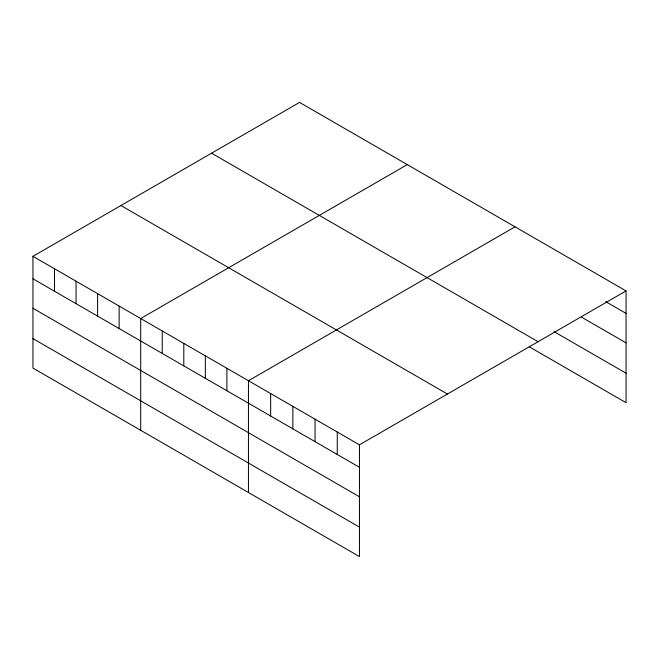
<?xml version="1.0" encoding="UTF-8"?>
<svg xmlns="http://www.w3.org/2000/svg" width="659" height="659" viewBox="0 0 659 659"><rect width="100%" height="100%" fill="white"/><g stroke="black" fill="none" stroke-linecap="round" stroke-linejoin="round"><path stroke-width="0.99" d="M32.95 256.318L359.46 444.825L359.46 556.6L32.95 368.084L32.95 256.318L299.54 102.4L626.05 290.916L626.05 402.682L529.243 346.791M407.287 164.61L140.697 318.528L140.697 430.294M515.033 226.82L248.451 380.737L248.451 492.504M359.46 444.825L626.05 290.916M605.621 301.591L626.05 313.387M581.642 317.218L626.05 342.853M554.112 331.683L626.05 373.216M211.564 153.193L538.074 341.708M120.927 205.526L447.436 394.033M32.95 278.79L359.46 467.297M32.95 308.255L359.46 496.771M32.95 338.619L359.46 527.126M337.26 432.007L337.26 454.479M315.06 419.19L315.06 441.662M292.851 406.372L292.851 428.844M270.651 393.555L270.651 416.027M226.902 368.29L226.902 390.762M205.344 355.852L205.344 378.324M183.795 343.405L183.795 365.885M162.246 330.966L162.246 353.438M119.147 306.081L119.147 328.553M97.598 293.642L97.598 316.114M76.049 281.204L76.049 303.675M54.499 268.757L54.499 291.229"/></g></svg>
